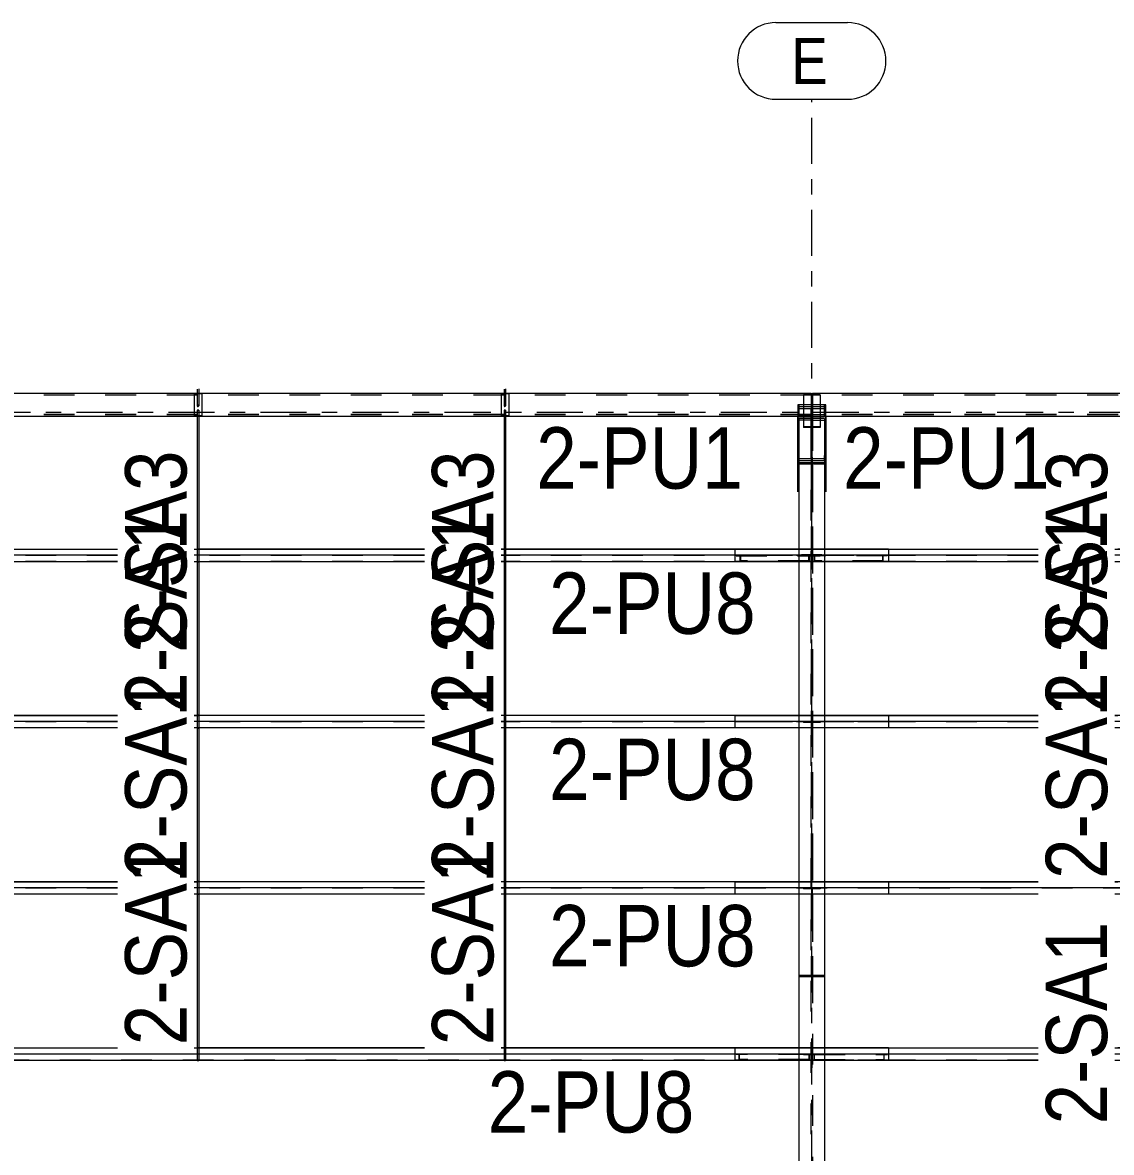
# Model space of a CAD drawing. Header units: millimetres. Extents: x -56 to 1115, y -311 to 509.
# Drawn here: x 806.5 to 877.4, y 43.7 to 117.3 of the extents above; entities that cross this region are included whole.
import ezdxf

# ---------------------------------------------------------------- set-up
doc = ezdxf.new("R2010")
doc.units = ezdxf.units.MM
for name, pattern in [('XKITLINE00', [0]), ('XKITLINE02', [4, 2, -2]), ('XKITLINE03', [6, 3, -1, 1, -1])]:
    doc.linetypes.add(name, pattern=pattern)
for name, color, linetype, lineweight in [('Part', 2, 'Continuous', 0), ('PartMark', 7, 'Continuous', 0), ('S-grid', 1, 'Continuous', 0)]:
    doc.layers.add(name, color=color, linetype=linetype, lineweight=lineweight)
doc.styles.add('ARIAL', font='ARIAL.TTF')

# ---------------------------------------------------------------- blocks, each defined once
blk = doc.blocks.new('*A212')
at = {"layer": 'S-grid', "color": 1, "linetype": 'XKITLINE03', "lineweight": 0}
blk.add_line((755.99, 91.875), (918.95, 91.875), dxfattribs=at)
blk = doc.blocks.new('*A735')
at = {"layer": 'Part', "color": 2, "linetype": 'XKITLINE00', "lineweight": 0}
for p, q in [((792.917, 82.14), (792.917, 82.958)), ((792.917, 82.958), (812.667, 82.958)), ((812.667, 82.943), (792.917, 82.943)), ((812.667, 82.557), (792.917, 82.557)), ((812.667, 82.958), (812.667, 82.958)), ((812.667, 82.943), (812.667, 82.943)), ((812.667, 82.557), (812.667, 82.557)), ((817.667, 82.958), (817.867, 82.958)), ((817.867, 82.943), (817.667, 82.943)), ((832.667, 82.557), (817.667, 82.557)), ((832.667, 82.958), (817.966, 82.958)), ((832.667, 82.943), (817.966, 82.943)), ((832.667, 82.958), (832.667, 82.958)), ((832.667, 82.943), (832.667, 82.943)), ((832.667, 82.557), (832.667, 82.557)), ((837.867, 82.958), (837.667, 82.958)), ((837.867, 82.943), (837.667, 82.943)), ((862.917, 82.557), (837.667, 82.557)), ((862.917, 82.958), (837.966, 82.958)), ((862.917, 82.943), (837.966, 82.943)), ((862.917, 82.958), (862.917, 82.14)), ((812.667, 82.14), (792.917, 82.14)), ((812.667, 82.14), (812.667, 82.14)), ((832.667, 82.14), (817.667, 82.14)), ((832.667, 82.14), (832.667, 82.14)), ((862.917, 82.14), (837.667, 82.14))]:
    blk.add_line(p, q, dxfattribs=at)
at = {"layer": 'Part', "color": 7, "linetype": 'XKITLINE02', "lineweight": 0}
for p, q in [((812.667, 82.542), (792.917, 82.542)), ((812.667, 82.542), (812.667, 82.542)), ((832.667, 82.542), (817.667, 82.542)), ((817.966, 82.958), (817.867, 82.958)), ((817.966, 82.943), (817.867, 82.943)), ((832.667, 82.542), (832.667, 82.542)), ((862.917, 82.542), (837.667, 82.542)), ((837.966, 82.958), (837.867, 82.958)), ((837.966, 82.943), (837.867, 82.943)), ((812.667, 82.155), (792.917, 82.155)), ((812.667, 82.155), (812.667, 82.155)), ((832.667, 82.155), (817.667, 82.155)), ((832.667, 82.155), (832.667, 82.155)), ((862.917, 82.155), (837.667, 82.155))]:
    blk.add_line(p, q, dxfattribs=at)
blk = doc.blocks.new('*A736')
at = {"layer": 'Part', "color": 2, "linetype": 'XKITLINE00', "lineweight": 0}
for p, q in [((792.917, 71.307), (792.917, 72.125)), ((792.917, 72.125), (812.667, 72.125)), ((812.667, 72.11), (792.917, 72.11)), ((812.667, 71.723), (792.917, 71.723)), ((817.667, 72.125), (817.667, 72.125)), ((817.667, 72.125), (817.867, 72.125)), ((817.867, 72.11), (817.667, 72.11)), ((817.667, 72.11), (817.667, 72.11)), ((832.667, 71.723), (817.667, 71.723)), ((832.667, 72.125), (817.966, 72.125)), ((832.667, 72.11), (817.966, 72.11)), ((837.867, 72.125), (837.667, 72.125)), ((837.667, 72.125), (837.667, 72.125)), ((837.867, 72.11), (837.667, 72.11)), ((837.667, 72.11), (837.667, 72.11)), ((862.917, 71.723), (837.667, 71.723)), ((862.917, 72.125), (837.966, 72.125)), ((862.917, 72.11), (837.966, 72.11)), ((862.917, 72.125), (862.917, 71.307)), ((812.667, 71.307), (792.917, 71.307)), ((832.667, 71.307), (817.667, 71.307)), ((862.917, 71.307), (837.667, 71.307))]:
    blk.add_line(p, q, dxfattribs=at)
at = {"layer": 'Part', "color": 7, "linetype": 'XKITLINE02', "lineweight": 0}
for p, q in [((812.667, 71.708), (792.917, 71.708)), ((832.667, 71.708), (817.667, 71.708)), ((817.966, 72.125), (817.867, 72.125)), ((817.966, 72.11), (817.867, 72.11)), ((862.917, 71.708), (837.667, 71.708)), ((837.966, 72.125), (837.867, 72.125)), ((837.966, 72.11), (837.867, 72.11)), ((812.667, 71.322), (792.917, 71.322)), ((832.667, 71.322), (817.667, 71.322)), ((862.917, 71.322), (837.667, 71.322))]:
    blk.add_line(p, q, dxfattribs=at)
blk = doc.blocks.new('*A737')
at = {"layer": 'Part', "color": 2, "linetype": 'XKITLINE00', "lineweight": 0}
for p, q in [((792.917, 49.64), (792.917, 50.458)), ((792.917, 50.458), (812.667, 50.458)), ((812.667, 50.443), (792.917, 50.443)), ((817.667, 50.458), (817.867, 50.458)), ((817.867, 50.443), (817.667, 50.443)), ((832.667, 50.458), (817.966, 50.458)), ((832.667, 50.443), (817.966, 50.443)), ((837.867, 50.458), (837.667, 50.458)), ((837.867, 50.443), (837.667, 50.443)), ((862.917, 50.458), (837.966, 50.458)), ((862.917, 50.443), (837.966, 50.443)), ((862.917, 50.458), (862.917, 49.64)), ((862.917, 50.057), (792.917, 50.057)), ((862.917, 49.64), (792.917, 49.64))]:
    blk.add_line(p, q, dxfattribs=at)
at = {"layer": 'Part', "color": 7, "linetype": 'XKITLINE02', "lineweight": 0}
for p, q in [((817.966, 50.458), (817.867, 50.458)), ((817.966, 50.443), (817.867, 50.443)), ((837.966, 50.458), (837.867, 50.458)), ((837.966, 50.443), (837.867, 50.443)), ((862.917, 50.042), (792.917, 50.042)), ((862.917, 49.655), (792.917, 49.655))]:
    blk.add_line(p, q, dxfattribs=at)
blk = doc.blocks.new('*A738')
at = {"layer": 'Part', "color": 2, "linetype": 'XKITLINE00', "lineweight": 0}
for p, q in [((792.917, 60.473), (792.917, 61.292)), ((792.917, 61.292), (812.667, 61.292)), ((812.667, 61.277), (792.917, 61.277)), ((812.667, 61.292), (812.667, 61.292)), ((812.667, 61.277), (812.667, 61.277)), ((817.667, 61.292), (817.867, 61.292)), ((817.867, 61.277), (817.667, 61.277)), ((832.667, 61.292), (817.966, 61.292)), ((832.667, 61.277), (817.966, 61.277)), ((832.667, 61.292), (832.667, 61.292)), ((832.667, 61.277), (832.667, 61.277)), ((837.867, 61.292), (837.667, 61.292)), ((837.867, 61.277), (837.667, 61.277)), ((862.917, 61.292), (837.966, 61.292)), ((862.917, 61.277), (837.966, 61.277)), ((862.917, 61.292), (862.917, 60.473)), ((812.667, 60.89), (792.917, 60.89)), ((812.667, 60.473), (792.917, 60.473)), ((832.667, 60.89), (817.667, 60.89)), ((832.667, 60.473), (817.667, 60.473)), ((862.917, 60.89), (837.667, 60.89)), ((862.917, 60.473), (837.667, 60.473))]:
    blk.add_line(p, q, dxfattribs=at)
at = {"layer": 'Part', "color": 7, "linetype": 'XKITLINE02', "lineweight": 0}
for p, q in [((817.966, 61.292), (817.867, 61.292)), ((817.966, 61.277), (817.867, 61.277)), ((837.966, 61.292), (837.867, 61.292)), ((837.966, 61.277), (837.867, 61.277)), ((812.667, 60.875), (792.917, 60.875)), ((812.667, 60.488), (792.917, 60.488)), ((832.667, 60.875), (817.667, 60.875)), ((832.667, 60.488), (817.667, 60.488)), ((862.917, 60.875), (837.667, 60.875)), ((862.917, 60.488), (837.667, 60.488))]:
    blk.add_line(p, q, dxfattribs=at)
blk = doc.blocks.new('*A739')
at = {"layer": 'Part', "color": 2, "linetype": 'XKITLINE00', "lineweight": 0}
for p, q in [((797.958, 93.117), (797.958, 93.017)), ((797.958, 93.117), (857.875, 93.117)), ((857.875, 93.117), (857.875, 93.017)), ((857.375, 91.601), (798.458, 91.601))]:
    blk.add_line(p, q, dxfattribs=at)
at = {"layer": 'Part', "color": 7, "linetype": 'XKITLINE02', "lineweight": 0}
for p, q in [((857.875, 93.102), (797.958, 93.102)), ((797.958, 93.017), (797.958, 91.601)), ((857.875, 92.992), (797.958, 92.992)), ((857.875, 93.017), (857.875, 91.601)), ((857.875, 91.726), (797.958, 91.726)), ((857.875, 91.616), (797.958, 91.616)), ((798.458, 91.601), (797.958, 91.601)), ((857.875, 91.601), (857.375, 91.601))]:
    blk.add_line(p, q, dxfattribs=at)
blk = doc.blocks.new('*A746')
at = {"layer": 'Part', "color": 7, "linetype": 'XKITLINE02', "lineweight": 0}
for p, q in [((857.083, 92.314), (857.083, 91.606)), ((857.883, 92.206), (857.883, 88.842)), ((857.95, 88.842), (857.95, 92.206)), ((858.75, 91.606), (858.75, 92.314)), ((858.75, 91.702), (857.083, 91.702)), ((857.083, 91.606), (857.883, 91.606)), ((857.95, 91.606), (858.75, 91.606)), ((857.083, 88.746), (857.083, 89.072)), ((857.883, 88.842), (857.083, 88.842)), ((857.083, 88.746), (858.75, 88.746)), ((858.75, 88.842), (857.95, 88.842)), ((858.75, 88.746), (858.75, 89.072))]:
    blk.add_line(p, q, dxfattribs=at)
blk = doc.blocks.new('*A747')
at = {"layer": 'Part', "color": 2, "linetype": 'XKITLINE00', "lineweight": 0}
for p, q in [((857.083, 91.465), (857.083, 82.958)), ((857.375, 91.465), (857.083, 91.465)), ((858.75, 91.465), (858.458, 91.465)), ((858.75, 91.465), (858.75, 82.958)), ((857.083, 82.14), (857.083, 72.125)), ((858.75, 82.14), (858.75, 72.125)), ((857.083, 71.307), (857.083, 61.292)), ((858.75, 71.307), (858.75, 61.292)), ((857.083, 60.473), (857.083, 50.458)), ((858.75, 60.473), (858.75, 50.458)), ((857.083, 49.64), (857.083, 16.833)), ((858.75, 49.64), (858.75, 16.833))]:
    blk.add_line(p, q, dxfattribs=at)
at = {"layer": 'Part', "color": 7, "linetype": 'XKITLINE02', "lineweight": 0}
for p, q in [((857.879, 91.373), (857.083, 91.373)), ((858.458, 91.465), (857.375, 91.465)), ((857.879, 16.833), (857.879, 91.373)), ((857.954, 91.373), (857.954, 16.833)), ((857.954, 91.373), (858.75, 91.373)), ((857.083, 88.601), (857.879, 88.601)), ((857.083, 88.509), (858.75, 88.509)), ((857.954, 88.601), (858.75, 88.601)), ((857.083, 82.958), (857.083, 82.14)), ((858.75, 82.958), (858.75, 82.14)), ((857.083, 72.125), (857.083, 71.307)), ((858.75, 72.125), (858.75, 71.307)), ((857.083, 61.292), (857.083, 60.473)), ((858.75, 61.292), (858.75, 60.473)), ((857.083, 50.458), (857.083, 49.64)), ((858.75, 50.458), (858.75, 49.64))]:
    blk.add_line(p, q, dxfattribs=at)
blk = doc.blocks.new('*A748')
at = {"layer": 'Part', "color": 7, "linetype": 'XKITLINE02', "lineweight": 0}
for p, q in [((857.879, 88.432), (857.954, 88.434)), ((857.879, 88.432), (857.879, 55.175)), ((857.879, 88.386), (857.954, 88.386)), ((857.954, 88.434), (857.954, 55.175)), ((857.083, 79.308), (857.083, 55.164)), ((858.75, 79.308), (858.75, 55.164)), ((858.75, 55.175), (857.083, 55.175)), ((857.083, 55.164), (858.75, 55.164))]:
    blk.add_line(p, q, dxfattribs=at)
blk = doc.blocks.new('*A750')
at = {"layer": 'Part', "color": 7, "linetype": 'XKITLINE02', "lineweight": 0}
for p, q in [((857.95, 50.083), (858.575, 50.083)), ((857.95, 50.042), (857.95, 50.083)), ((858.075, 50.042), (858.075, 50.083)), ((858.575, 50.083), (858.575, 50.042)), ((858.575, 50.042), (857.95, 50.042))]:
    blk.add_line(p, q, dxfattribs=at)
blk = doc.blocks.new('*A751')
at = {"layer": 'Part', "color": 7, "linetype": 'XKITLINE02', "lineweight": 0}
for p, q in [((857.258, 50.042), (857.258, 50.083)), ((857.258, 50.083), (857.883, 50.083)), ((857.758, 50.042), (857.758, 50.083)), ((857.883, 50.083), (857.883, 50.042)), ((857.883, 50.042), (857.258, 50.042))]:
    blk.add_line(p, q, dxfattribs=at)
blk = doc.blocks.new('*A756')
at = {"layer": 'Part', "color": 2, "linetype": 'XKITLINE00', "lineweight": 0}
for p, q in [((837.867, 93.387), (837.867, 93.117)), ((837.966, 93.398), (837.966, 93.117)), ((837.878, 92.331), (837.877, 92.329)), ((837.911, 92.349), (837.878, 92.331)), ((837.948, 92.339), (837.911, 92.349)), ((837.953, 92.329), (837.948, 92.339))]:
    blk.add_line(p, q, dxfattribs=at)
at = {"layer": 'Part', "color": 7, "linetype": 'XKITLINE02', "lineweight": 0}
for p, q in [((837.867, 93.117), (837.867, 92.295)), ((837.966, 93.117), (837.966, 92.305)), ((837.877, 92.329), (837.867, 92.295)), ((837.867, 92.295), (837.885, 92.261)), ((837.885, 92.261), (837.922, 92.251)), ((837.922, 92.251), (837.956, 92.269)), ((837.966, 92.305), (837.953, 92.329)), ((837.956, 92.269), (837.966, 92.305))]:
    blk.add_line(p, q, dxfattribs=at)
blk = doc.blocks.new('*A757')
at = {"layer": 'Part', "color": 2, "linetype": 'XKITLINE00', "lineweight": 0}
for p, q in [((817.867, 93.387), (817.867, 93.117)), ((817.966, 93.398), (817.966, 93.117)), ((817.878, 92.331), (817.877, 92.329)), ((817.911, 92.349), (817.878, 92.331)), ((817.948, 92.339), (817.911, 92.349)), ((817.953, 92.329), (817.948, 92.339))]:
    blk.add_line(p, q, dxfattribs=at)
at = {"layer": 'Part', "color": 7, "linetype": 'XKITLINE02', "lineweight": 0}
for p, q in [((817.867, 93.117), (817.867, 92.295)), ((817.966, 93.117), (817.966, 92.305)), ((817.877, 92.329), (817.867, 92.295)), ((817.867, 92.295), (817.885, 92.261)), ((817.885, 92.261), (817.922, 92.251)), ((817.922, 92.251), (817.956, 92.269)), ((817.966, 92.305), (817.953, 92.329)), ((817.956, 92.269), (817.966, 92.305))]:
    blk.add_line(p, q, dxfattribs=at)
blk = doc.blocks.new('*A758')
at = {"layer": 'Part', "color": 7, "linetype": 'XKITLINE02', "lineweight": 0}
for p, q in [((857.883, 88.963), (857.883, 87.127)), ((857.95, 88.759), (857.883, 88.759)), ((857.883, 88.67), (857.95, 88.67)), ((857.95, 88.963), (857.95, 87.127))]:
    blk.add_line(p, q, dxfattribs=at)
blk = doc.blocks.new('*A759')
at = {"layer": 'Part', "color": 7, "linetype": 'XKITLINE02', "lineweight": 0}
for p, q in [((862.837, 82.542), (858.096, 82.542)), ((858.096, 82.208), (858.096, 82.542)), ((858.11, 82.208), (858.11, 82.525)), ((862.837, 82.525), (858.11, 82.525)), ((862.559, 82.208), (862.559, 82.542)), ((862.573, 82.208), (862.573, 82.525)), ((862.837, 82.542), (862.837, 82.525)), ((862.573, 82.208), (858.096, 82.208))]:
    blk.add_line(p, q, dxfattribs=at)
blk = doc.blocks.new('*A760')
at = {"layer": 'Part', "color": 7, "linetype": 'XKITLINE02', "lineweight": 0}
for p, q in [((852.996, 82.542), (857.737, 82.542)), ((852.996, 82.542), (852.996, 82.525)), ((852.996, 82.525), (857.723, 82.525)), ((853.26, 82.208), (853.26, 82.525)), ((853.274, 82.542), (853.274, 82.208)), ((857.723, 82.208), (857.723, 82.525)), ((857.737, 82.542), (857.737, 82.208)), ((857.737, 82.208), (853.26, 82.208))]:
    blk.add_line(p, q, dxfattribs=at)
blk = doc.blocks.new('*A761')
at = {"layer": 'Part', "color": 7, "linetype": 'XKITLINE02', "lineweight": 0}
for p, q in [((857, 92.368), (857, 86.914)), ((858.833, 92.368), (857, 92.368)), ((858.833, 92.237), (857, 92.237)), ((858.833, 86.914), (858.833, 92.368))]:
    blk.add_line(p, q, dxfattribs=at)
blk = doc.blocks.new('*A762')
at = {"layer": 'Part', "color": 7, "linetype": 'XKITLINE02', "lineweight": 0}
for p, q in [((857, 92.237), (857, 91.601)), ((858.833, 92.237), (857, 92.237)), ((858.833, 92.106), (857, 92.106)), ((858.833, 91.601), (858.833, 92.237))]:
    blk.add_line(p, q, dxfattribs=at)
at = {"layer": 'Part', "color": 2, "linetype": 'XKITLINE00', "lineweight": 0}
for p, q in [((857, 86.702), (857, 91.601)), ((858.833, 91.601), (858.833, 86.702))]:
    blk.add_line(p, q, dxfattribs=at)
blk = doc.blocks.new('*A763')
at = {"layer": 'Part', "color": 7, "linetype": 'XKITLINE02', "lineweight": 0}
for p, q in [((857.95, 82.583), (857.95, 82.542)), ((858.575, 82.583), (857.95, 82.583)), ((857.95, 82.542), (858.575, 82.542)), ((858.575, 82.542), (858.575, 82.583))]:
    blk.add_line(p, q, dxfattribs=at)
blk = doc.blocks.new('*A764')
at = {"layer": 'Part', "color": 7, "linetype": 'XKITLINE02', "lineweight": 0}
for p, q in [((857.883, 82.583), (857.258, 82.583)), ((857.258, 82.542), (857.258, 82.583)), ((857.883, 82.542), (857.258, 82.542)), ((857.883, 82.542), (857.883, 82.583))]:
    blk.add_line(p, q, dxfattribs=at)
blk = doc.blocks.new('*A1022')
at = {"layer": 'Part', "color": 2, "linetype": 'XKITLINE00', "lineweight": 0}
for p, q in [((817.885, 61.301), (817.867, 61.299)), ((817.867, 61.299), (817.867, 60.89)), ((817.867, 61.299), (817.878, 61.296)), ((817.878, 61.296), (817.911, 61.295)), ((817.922, 61.302), (817.885, 61.301)), ((817.911, 61.295), (817.948, 61.295)), ((817.956, 61.3), (817.922, 61.302)), ((817.948, 61.295), (817.966, 61.298)), ((817.966, 61.298), (817.956, 61.3)), ((817.966, 61.298), (817.966, 60.89)), ((817.867, 60.473), (817.867, 50.057)), ((817.966, 60.473), (817.966, 50.057)), ((817.867, 49.634), (817.867, 49.64)), ((817.878, 49.631), (817.867, 49.634)), ((817.911, 49.63), (817.878, 49.631)), ((817.948, 49.631), (817.911, 49.63)), ((817.966, 49.633), (817.948, 49.631)), ((817.966, 49.633), (817.966, 49.64))]:
    blk.add_line(p, q, dxfattribs=at)
at = {"layer": 'Part', "color": 7, "linetype": 'XKITLINE02', "lineweight": 0}
for p, q in [((817.867, 60.89), (817.867, 60.473)), ((817.966, 60.89), (817.966, 60.473)), ((817.867, 50.057), (817.867, 49.64)), ((817.867, 49.634), (817.885, 49.636)), ((817.885, 49.636), (817.922, 49.637)), ((817.922, 49.637), (817.956, 49.636)), ((817.956, 49.636), (817.966, 49.633)), ((817.966, 50.057), (817.966, 49.64))]:
    blk.add_line(p, q, dxfattribs=at)
blk = doc.blocks.new('*A1023')
at = {"layer": 'Part', "color": 2, "linetype": 'XKITLINE00', "lineweight": 0}
for p, q in [((817.885, 72.134), (817.867, 72.132)), ((817.867, 72.132), (817.867, 71.723)), ((817.867, 72.132), (817.878, 72.129)), ((817.878, 72.129), (817.911, 72.128)), ((817.922, 72.135), (817.885, 72.134)), ((817.911, 72.128), (817.948, 72.129)), ((817.956, 72.134), (817.922, 72.135)), ((817.948, 72.129), (817.966, 72.131)), ((817.966, 72.131), (817.956, 72.134)), ((817.966, 72.131), (817.966, 71.723)), ((817.867, 71.307), (817.867, 61.299)), ((817.966, 71.307), (817.966, 61.298))]:
    blk.add_line(p, q, dxfattribs=at)
at = {"layer": 'Part', "color": 7, "linetype": 'XKITLINE02', "lineweight": 0}
for p, q in [((817.867, 71.723), (817.867, 71.307)), ((817.966, 71.723), (817.966, 71.307)), ((817.867, 61.299), (817.867, 60.467)), ((817.966, 61.298), (817.966, 60.466)), ((817.867, 60.467), (817.885, 60.47)), ((817.878, 60.465), (817.867, 60.467)), ((817.911, 60.463), (817.878, 60.465)), ((817.885, 60.47), (817.922, 60.47)), ((817.948, 60.464), (817.911, 60.463)), ((817.922, 60.47), (817.956, 60.469)), ((817.966, 60.466), (817.948, 60.464)), ((817.956, 60.469), (817.966, 60.466))]:
    blk.add_line(p, q, dxfattribs=at)
blk = doc.blocks.new('*A1024')
at = {"layer": 'Part', "color": 2, "linetype": 'XKITLINE00', "lineweight": 0}
for p, q in [((817.885, 82.968), (817.867, 82.965)), ((817.867, 82.965), (817.867, 82.557)), ((817.867, 82.965), (817.878, 82.963)), ((817.878, 82.963), (817.911, 82.961)), ((817.922, 82.968), (817.885, 82.968)), ((817.911, 82.961), (817.948, 82.962)), ((817.956, 82.967), (817.922, 82.968)), ((817.948, 82.962), (817.966, 82.964)), ((817.966, 82.964), (817.956, 82.967)), ((817.966, 82.964), (817.966, 82.557)), ((817.867, 82.14), (817.867, 72.132)), ((817.966, 82.14), (817.966, 72.131))]:
    blk.add_line(p, q, dxfattribs=at)
at = {"layer": 'Part', "color": 7, "linetype": 'XKITLINE02', "lineweight": 0}
for p, q in [((817.867, 82.557), (817.867, 82.14)), ((817.966, 82.557), (817.966, 82.14)), ((817.867, 72.132), (817.867, 71.301)), ((817.966, 72.131), (817.966, 71.3)), ((817.867, 71.301), (817.885, 71.303)), ((817.878, 71.298), (817.867, 71.301)), ((817.911, 71.297), (817.878, 71.298)), ((817.885, 71.303), (817.922, 71.304)), ((817.948, 71.297), (817.911, 71.297)), ((817.922, 71.304), (817.956, 71.302)), ((817.966, 71.3), (817.948, 71.297)), ((817.956, 71.302), (817.966, 71.3))]:
    blk.add_line(p, q, dxfattribs=at)
blk = doc.blocks.new('*A1025')
at = {"layer": 'Part', "color": 7, "linetype": 'XKITLINE02', "lineweight": 0}
for p, q in [((817.885, 92.019), (817.867, 92.016)), ((817.867, 92.016), (817.867, 91.601)), ((817.867, 92.016), (817.878, 92.012)), ((817.878, 92.012), (817.911, 92.01)), ((817.922, 92.02), (817.885, 92.019)), ((817.911, 92.01), (817.948, 92.011)), ((817.956, 92.018), (817.922, 92.02)), ((817.948, 92.011), (817.966, 92.015)), ((817.966, 92.015), (817.956, 92.018)), ((817.966, 92.015), (817.966, 91.601)), ((817.867, 82.965), (817.867, 82.135)), ((817.966, 82.964), (817.966, 82.134)), ((817.867, 82.135), (817.885, 82.139)), ((817.878, 82.131), (817.867, 82.135)), ((817.911, 82.13), (817.878, 82.131)), ((817.885, 82.139), (817.922, 82.14)), ((817.948, 82.131), (817.911, 82.13)), ((817.922, 82.14), (817.956, 82.138)), ((817.966, 82.134), (817.948, 82.131)), ((817.956, 82.138), (817.966, 82.134))]:
    blk.add_line(p, q, dxfattribs=at)
at = {"layer": 'Part', "color": 2, "linetype": 'XKITLINE00', "lineweight": 0}
for p, q in [((817.867, 91.601), (817.867, 82.965)), ((817.966, 91.601), (817.966, 82.964))]:
    blk.add_line(p, q, dxfattribs=at)
blk = doc.blocks.new('*A1026')
at = {"layer": 'Part', "color": 7, "linetype": 'XKITLINE02', "lineweight": 0}
for p, q in [((818.167, 93.076), (817.667, 93.076)), ((817.667, 93.076), (817.667, 91.642)), ((818.167, 93.076), (818.167, 91.642)), ((818.167, 91.642), (817.667, 91.642))]:
    blk.add_line(p, q, dxfattribs=at)
blk = doc.blocks.new('*A1091')
at = {"layer": 'S-grid', "color": 1, "linetype": 'XKITLINE03', "lineweight": 0}
blk.add_line((857.917, -5.925), (857.917, 112.27), dxfattribs=at)
at = {"layer": 'S-grid', "color": 3, "style": 'ARIAL', "width": 0.85}
blk.add_text('E', height=3, dxfattribs=at).set_placement((856.582, 113.27))
blk = doc.blocks.new('*A1092')
at = {"layer": 'Part', "color": 2, "linetype": 'XKITLINE00', "lineweight": 0}
for p, q in [((852.917, 82.14), (852.917, 82.958)), ((852.917, 82.958), (872.667, 82.958)), ((872.667, 82.943), (852.917, 82.943)), ((872.667, 82.557), (852.917, 82.557)), ((872.667, 82.958), (872.667, 82.958)), ((872.667, 82.943), (872.667, 82.943)), ((872.667, 82.557), (872.667, 82.557)), ((877.667, 82.958), (877.867, 82.958)), ((877.867, 82.943), (877.667, 82.943)), ((892.667, 82.557), (877.667, 82.557)), ((892.667, 82.958), (877.966, 82.958)), ((892.667, 82.943), (877.966, 82.943)), ((892.667, 82.958), (892.667, 82.958)), ((892.667, 82.943), (892.667, 82.943)), ((892.667, 82.557), (892.667, 82.557)), ((897.867, 82.958), (897.667, 82.958)), ((897.867, 82.943), (897.667, 82.943)), ((922.917, 82.557), (897.667, 82.557)), ((922.917, 82.958), (897.966, 82.958)), ((922.917, 82.943), (897.966, 82.943)), ((922.917, 82.958), (922.917, 82.14)), ((872.667, 82.14), (852.917, 82.14)), ((872.667, 82.14), (872.667, 82.14)), ((892.667, 82.14), (877.667, 82.14)), ((892.667, 82.14), (892.667, 82.14)), ((922.917, 82.14), (897.667, 82.14))]:
    blk.add_line(p, q, dxfattribs=at)
at = {"layer": 'Part', "color": 7, "linetype": 'XKITLINE02', "lineweight": 0}
for p, q in [((872.667, 82.542), (852.917, 82.542)), ((872.667, 82.542), (872.667, 82.542)), ((892.667, 82.542), (877.667, 82.542)), ((877.966, 82.958), (877.867, 82.958)), ((877.966, 82.943), (877.867, 82.943)), ((892.667, 82.542), (892.667, 82.542)), ((922.917, 82.542), (897.667, 82.542)), ((897.966, 82.958), (897.867, 82.958)), ((897.966, 82.943), (897.867, 82.943)), ((872.667, 82.155), (852.917, 82.155)), ((872.667, 82.155), (872.667, 82.155)), ((892.667, 82.155), (877.667, 82.155)), ((892.667, 82.155), (892.667, 82.155)), ((922.917, 82.155), (897.667, 82.155))]:
    blk.add_line(p, q, dxfattribs=at)
blk = doc.blocks.new('*A1093')
at = {"layer": 'Part', "color": 2, "linetype": 'XKITLINE00', "lineweight": 0}
for p, q in [((852.917, 71.307), (852.917, 72.125)), ((852.917, 72.125), (872.667, 72.125)), ((872.667, 72.11), (852.917, 72.11)), ((872.667, 71.723), (852.917, 71.723)), ((877.667, 72.125), (877.667, 72.125)), ((877.667, 72.125), (877.867, 72.125)), ((877.867, 72.11), (877.667, 72.11)), ((877.667, 72.11), (877.667, 72.11)), ((892.667, 71.723), (877.667, 71.723)), ((892.667, 72.125), (877.966, 72.125)), ((892.667, 72.11), (877.966, 72.11)), ((897.867, 72.125), (897.667, 72.125)), ((897.667, 72.125), (897.667, 72.125)), ((897.867, 72.11), (897.667, 72.11)), ((897.667, 72.11), (897.667, 72.11)), ((922.917, 71.723), (897.667, 71.723)), ((922.917, 72.125), (897.966, 72.125)), ((922.917, 72.11), (897.966, 72.11)), ((922.917, 72.125), (922.917, 71.307)), ((872.667, 71.307), (852.917, 71.307)), ((892.667, 71.307), (877.667, 71.307)), ((922.917, 71.307), (897.667, 71.307))]:
    blk.add_line(p, q, dxfattribs=at)
at = {"layer": 'Part', "color": 7, "linetype": 'XKITLINE02', "lineweight": 0}
for p, q in [((872.667, 71.708), (852.917, 71.708)), ((892.667, 71.708), (877.667, 71.708)), ((877.966, 72.125), (877.867, 72.125)), ((877.966, 72.11), (877.867, 72.11)), ((922.917, 71.708), (897.667, 71.708)), ((897.966, 72.125), (897.867, 72.125)), ((897.966, 72.11), (897.867, 72.11)), ((872.667, 71.322), (852.917, 71.322)), ((892.667, 71.322), (877.667, 71.322)), ((922.917, 71.322), (897.667, 71.322))]:
    blk.add_line(p, q, dxfattribs=at)
blk = doc.blocks.new('*A1094')
at = {"layer": 'Part', "color": 2, "linetype": 'XKITLINE00', "lineweight": 0}
for p, q in [((852.917, 49.64), (852.917, 50.458)), ((852.917, 50.458), (872.667, 50.458)), ((872.667, 50.443), (852.917, 50.443)), ((877.667, 50.458), (877.867, 50.458)), ((877.867, 50.443), (877.667, 50.443)), ((892.667, 50.458), (877.966, 50.458)), ((892.667, 50.443), (877.966, 50.443)), ((897.867, 50.458), (897.667, 50.458)), ((897.867, 50.443), (897.667, 50.443)), ((922.917, 50.458), (897.966, 50.458)), ((922.917, 50.443), (897.966, 50.443)), ((922.917, 50.458), (922.917, 49.64)), ((872.667, 50.057), (852.917, 50.057)), ((872.667, 49.64), (852.917, 49.64)), ((892.667, 50.057), (877.667, 50.057)), ((892.667, 49.64), (877.667, 49.64)), ((922.917, 50.057), (897.667, 50.057)), ((922.917, 49.64), (897.667, 49.64))]:
    blk.add_line(p, q, dxfattribs=at)
at = {"layer": 'Part', "color": 7, "linetype": 'XKITLINE02', "lineweight": 0}
for p, q in [((877.966, 50.458), (877.867, 50.458)), ((877.966, 50.443), (877.867, 50.443)), ((897.966, 50.458), (897.867, 50.458)), ((897.966, 50.443), (897.867, 50.443)), ((872.667, 50.042), (852.917, 50.042)), ((872.667, 49.655), (852.917, 49.655)), ((892.667, 50.042), (877.667, 50.042)), ((892.667, 49.655), (877.667, 49.655)), ((922.917, 50.042), (897.667, 50.042)), ((922.917, 49.655), (897.667, 49.655))]:
    blk.add_line(p, q, dxfattribs=at)
blk = doc.blocks.new('*A1095')
at = {"layer": 'Part', "color": 2, "linetype": 'XKITLINE00', "lineweight": 0}
for p, q in [((852.917, 60.473), (852.917, 61.292)), ((852.917, 61.292), (872.667, 61.292)), ((872.667, 61.277), (852.917, 61.277)), ((877.667, 61.292), (877.867, 61.292)), ((877.867, 61.277), (877.667, 61.277)), ((892.667, 61.292), (877.966, 61.292)), ((892.667, 61.277), (877.966, 61.277)), ((897.867, 61.292), (897.667, 61.292)), ((897.867, 61.277), (897.667, 61.277)), ((922.917, 61.292), (897.966, 61.292)), ((922.917, 61.277), (897.966, 61.277)), ((922.917, 61.292), (922.917, 60.473)), ((922.917, 60.89), (852.917, 60.89)), ((872.667, 60.473), (852.917, 60.473)), ((892.667, 60.473), (877.667, 60.473)), ((922.917, 60.473), (897.667, 60.473))]:
    blk.add_line(p, q, dxfattribs=at)
at = {"layer": 'Part', "color": 7, "linetype": 'XKITLINE02', "lineweight": 0}
for p, q in [((877.966, 61.292), (877.867, 61.292)), ((877.966, 61.277), (877.867, 61.277)), ((897.966, 61.292), (897.867, 61.292)), ((897.966, 61.277), (897.867, 61.277)), ((922.917, 60.875), (852.917, 60.875)), ((872.667, 60.488), (852.917, 60.488)), ((892.667, 60.488), (877.667, 60.488)), ((922.917, 60.488), (897.667, 60.488))]:
    blk.add_line(p, q, dxfattribs=at)
blk = doc.blocks.new('*A1096')
at = {"layer": 'Part', "color": 2, "linetype": 'XKITLINE00', "lineweight": 0}
for p, q in [((837.885, 61.301), (837.867, 61.299)), ((837.867, 61.299), (837.867, 60.89)), ((837.867, 61.299), (837.878, 61.296)), ((837.878, 61.296), (837.911, 61.295)), ((837.922, 61.302), (837.885, 61.301)), ((837.911, 61.295), (837.948, 61.295)), ((837.956, 61.3), (837.922, 61.302)), ((837.948, 61.295), (837.966, 61.298)), ((837.966, 61.298), (837.956, 61.3)), ((837.966, 61.298), (837.966, 60.89)), ((837.867, 60.473), (837.867, 50.057)), ((837.966, 60.473), (837.966, 50.057)), ((837.867, 49.634), (837.867, 49.64)), ((837.878, 49.631), (837.867, 49.634)), ((837.911, 49.63), (837.878, 49.631)), ((837.948, 49.631), (837.911, 49.63)), ((837.966, 49.633), (837.948, 49.631)), ((837.966, 49.633), (837.966, 49.64))]:
    blk.add_line(p, q, dxfattribs=at)
at = {"layer": 'Part', "color": 7, "linetype": 'XKITLINE02', "lineweight": 0}
for p, q in [((837.867, 60.89), (837.867, 60.473)), ((837.966, 60.89), (837.966, 60.473)), ((837.867, 50.057), (837.867, 49.64)), ((837.867, 49.634), (837.885, 49.636)), ((837.885, 49.636), (837.922, 49.637)), ((837.922, 49.637), (837.956, 49.636)), ((837.956, 49.636), (837.966, 49.633)), ((837.966, 50.057), (837.966, 49.64))]:
    blk.add_line(p, q, dxfattribs=at)
blk = doc.blocks.new('*A1097')
at = {"layer": 'Part', "color": 7, "linetype": 'XKITLINE02', "lineweight": 0}
for p, q in [((857.896, 50), (857.896, 49.64)), ((857.896, 50), (857.938, 50)), ((857.896, 50), (857.938, 50)), ((857.938, 50), (857.938, 49.64))]:
    blk.add_line(p, q, dxfattribs=at)
at = {"layer": 'Part', "color": 2, "linetype": 'XKITLINE00', "lineweight": 0}
for p, q in [((857.896, 49.64), (857.896, 49.167)), ((857.938, 49.167), (857.938, 49.64)), ((857.896, 49.167), (857.938, 49.167))]:
    blk.add_line(p, q, dxfattribs=at)
blk = doc.blocks.new('*A1098')
at = {"layer": 'Part', "color": 7, "linetype": 'XKITLINE02', "lineweight": 0}
for p, q in [((858.458, 71.708), (857.375, 71.708)), ((857.375, 71.708), (857.375, 71.667)), ((858.458, 71.667), (857.375, 71.667)), ((858.458, 71.708), (858.458, 71.667))]:
    blk.add_line(p, q, dxfattribs=at)
blk = doc.blocks.new('*A1099')
at = {"layer": 'Part', "color": 7, "linetype": 'XKITLINE02', "lineweight": 0}
for p, q in [((857.896, 71.667), (857.896, 71.307)), ((857.896, 71.667), (857.938, 71.667)), ((857.896, 71.667), (857.938, 71.667)), ((857.938, 71.667), (857.938, 71.307))]:
    blk.add_line(p, q, dxfattribs=at)
at = {"layer": 'Part', "color": 2, "linetype": 'XKITLINE00', "lineweight": 0}
for p, q in [((857.896, 71.307), (857.896, 70.833)), ((857.896, 70.833), (857.938, 70.833)), ((857.938, 70.833), (857.938, 71.307))]:
    blk.add_line(p, q, dxfattribs=at)
blk = doc.blocks.new('*A1103')
at = {"layer": 'Part', "color": 7, "linetype": 'XKITLINE02', "lineweight": 0}
for p, q in [((857.896, 60.833), (857.896, 60.473)), ((857.896, 60.833), (857.938, 60.833)), ((857.896, 60.833), (857.938, 60.833)), ((857.938, 60.833), (857.938, 60.473))]:
    blk.add_line(p, q, dxfattribs=at)
at = {"layer": 'Part', "color": 2, "linetype": 'XKITLINE00', "lineweight": 0}
for p, q in [((857.896, 60.473), (857.896, 60)), ((857.938, 60), (857.938, 60.473)), ((857.896, 60), (857.938, 60))]:
    blk.add_line(p, q, dxfattribs=at)
blk = doc.blocks.new('*A1104')
at = {"layer": 'Part', "color": 7, "linetype": 'XKITLINE02', "lineweight": 0}
for p, q in [((858.458, 60.875), (857.375, 60.875)), ((857.375, 60.875), (857.375, 60.833)), ((858.458, 60.833), (857.375, 60.833)), ((858.458, 60.875), (858.458, 60.833))]:
    blk.add_line(p, q, dxfattribs=at)
blk = doc.blocks.new('*A1105')
at = {"layer": 'Part', "color": 7, "linetype": 'XKITLINE02', "lineweight": 0}
for p, q in [((857.954, 55.175), (858.704, 55.175)), ((857.954, 55.092), (857.954, 55.175)), ((858.704, 55.092), (857.954, 55.092)), ((858.079, 55.175), (858.079, 55.092)), ((858.704, 55.175), (858.704, 55.092))]:
    blk.add_line(p, q, dxfattribs=at)
blk = doc.blocks.new('*A1106')
at = {"layer": 'Part', "color": 7, "linetype": 'XKITLINE02', "lineweight": 0}
for p, q in [((857.129, 55.175), (857.879, 55.175)), ((857.129, 55.092), (857.129, 55.175)), ((857.879, 55.092), (857.129, 55.092)), ((857.754, 55.175), (857.754, 55.092)), ((857.879, 55.175), (857.879, 55.092))]:
    blk.add_line(p, q, dxfattribs=at)
blk = doc.blocks.new('*A1123')
at = {"layer": 'Part', "color": 7, "linetype": 'XKITLINE02', "lineweight": 0}
for p, q in [((837.885, 92.019), (837.867, 92.016)), ((837.867, 92.016), (837.867, 91.601)), ((837.867, 92.016), (837.878, 92.012)), ((837.878, 92.012), (837.911, 92.01)), ((837.922, 92.02), (837.885, 92.019)), ((837.911, 92.01), (837.948, 92.011)), ((837.956, 92.018), (837.922, 92.02)), ((837.948, 92.011), (837.966, 92.015)), ((837.966, 92.015), (837.956, 92.018)), ((837.966, 92.015), (837.966, 91.601)), ((837.867, 82.965), (837.867, 82.135)), ((837.966, 82.964), (837.966, 82.134)), ((837.867, 82.135), (837.885, 82.139)), ((837.878, 82.131), (837.867, 82.135)), ((837.911, 82.13), (837.878, 82.131)), ((837.885, 82.139), (837.922, 82.14)), ((837.948, 82.131), (837.911, 82.13)), ((837.922, 82.14), (837.956, 82.138)), ((837.966, 82.134), (837.948, 82.131)), ((837.956, 82.138), (837.966, 82.134))]:
    blk.add_line(p, q, dxfattribs=at)
at = {"layer": 'Part', "color": 2, "linetype": 'XKITLINE00', "lineweight": 0}
for p, q in [((837.867, 91.601), (837.867, 82.965)), ((837.966, 91.601), (837.966, 82.964))]:
    blk.add_line(p, q, dxfattribs=at)
blk = doc.blocks.new('*A1124')
at = {"layer": 'Part', "color": 7, "linetype": 'XKITLINE02', "lineweight": 0}
for p, q in [((838.167, 93.076), (837.667, 93.076)), ((837.667, 93.076), (837.667, 91.642)), ((838.167, 93.076), (838.167, 91.642)), ((838.167, 91.642), (837.667, 91.642))]:
    blk.add_line(p, q, dxfattribs=at)
blk = doc.blocks.new('*A1125')
at = {"layer": 'Part', "color": 7, "linetype": 'XKITLINE02', "lineweight": 0}
for p, q in [((858.458, 82.542), (857.375, 82.542)), ((857.375, 82.542), (857.375, 82.5)), ((858.458, 82.5), (857.375, 82.5)), ((858.458, 82.542), (858.458, 82.5))]:
    blk.add_line(p, q, dxfattribs=at)
blk = doc.blocks.new('*A1126')
at = {"layer": 'Part', "color": 7, "linetype": 'XKITLINE02', "lineweight": 0}
for p, q in [((857.896, 82.5), (857.896, 82.14)), ((857.896, 82.5), (857.938, 82.5)), ((857.896, 82.5), (857.938, 82.5)), ((857.938, 82.5), (857.938, 82.14))]:
    blk.add_line(p, q, dxfattribs=at)
at = {"layer": 'Part', "color": 2, "linetype": 'XKITLINE00', "lineweight": 0}
for p, q in [((857.896, 82.14), (857.896, 81.667)), ((857.938, 81.667), (857.938, 82.14)), ((857.896, 81.667), (857.938, 81.667))]:
    blk.add_line(p, q, dxfattribs=at)
blk = doc.blocks.new('*A1127')
at = {"layer": 'Part', "color": 7, "linetype": 'XKITLINE02', "lineweight": 0}
for p, q in [((857.958, 92.106), (857.875, 92.106)), ((857.875, 92.106), (857.875, 91.542)), ((857.875, 90.934), (857.875, 92.106)), ((857.958, 91.542), (857.958, 92.106)), ((857.958, 92.106), (857.958, 90.934)), ((857.958, 91.542), (857.875, 91.542)), ((857.875, 91.542), (857.875, 91.34)), ((857.958, 91.34), (857.875, 91.34)), ((857.875, 90.934), (857.875, 91.34)), ((857.958, 91.34), (857.958, 91.542)), ((857.958, 90.934), (857.958, 91.34)), ((857.958, 90.934), (857.875, 90.934)), ((857.958, 90.934), (857.875, 90.934)), ((857.875, 90.934), (857.875, 90.934)), ((857.958, 90.934), (857.958, 90.934))]:
    blk.add_line(p, q, dxfattribs=at)
blk = doc.blocks.new('*A1128')
at = {"layer": 'Part', "color": 2, "linetype": 'XKITLINE00', "lineweight": 0}
for p, q in [((857.375, 93.017), (858.458, 93.017)), ((857.375, 93.017), (857.375, 90.934)), ((858.458, 93.017), (858.458, 90.934)), ((858.458, 90.934), (857.375, 90.934))]:
    blk.add_line(p, q, dxfattribs=at)
at = {"layer": 'Part', "color": 7, "linetype": 'XKITLINE02', "lineweight": 0}
for p, q in [((858.458, 93.017), (857.375, 93.017)), ((857.375, 90.934), (858.458, 90.934))]:
    blk.add_line(p, q, dxfattribs=at)
blk = doc.blocks.new('*A1129')
at = {"layer": 'Part', "color": 2, "linetype": 'XKITLINE00', "lineweight": 0}
for p, q in [((858.458, 90.934), (857.375, 90.934)), ((857.375, 90.934), (857.375, 90.892)), ((858.458, 90.892), (857.375, 90.892)), ((858.458, 90.934), (858.458, 90.892))]:
    blk.add_line(p, q, dxfattribs=at)
blk = doc.blocks.new('*A1132')
at = {"layer": 'Part', "color": 7, "linetype": 'XKITLINE02', "lineweight": 0}
for p, q in [((857.875, 92.368), (857.875, 91.715)), ((857.958, 92.368), (857.875, 92.368)), ((857.958, 91.715), (857.958, 92.368)), ((857.958, 91.833), (857.875, 91.833)), ((857.875, 91.78), (857.958, 91.78)), ((857.875, 91.715), (857.958, 91.715))]:
    blk.add_line(p, q, dxfattribs=at)
blk = doc.blocks.new('*A1133')
at = {"layer": 'Part', "color": 2, "linetype": 'XKITLINE00', "lineweight": 0}
for p, q in [((857.958, 93.117), (857.958, 93.017)), ((857.958, 93.117), (917.875, 93.117)), ((917.875, 93.117), (917.875, 93.017)), ((917.375, 91.601), (858.458, 91.601))]:
    blk.add_line(p, q, dxfattribs=at)
at = {"layer": 'Part', "color": 7, "linetype": 'XKITLINE02', "lineweight": 0}
for p, q in [((917.875, 93.102), (857.958, 93.102)), ((857.958, 93.017), (857.958, 91.601)), ((917.875, 92.992), (857.958, 92.992)), ((917.875, 93.017), (917.875, 91.601)), ((917.875, 91.726), (857.958, 91.726)), ((917.875, 91.616), (857.958, 91.616)), ((858.458, 91.601), (857.958, 91.601)), ((917.875, 91.601), (917.375, 91.601))]:
    blk.add_line(p, q, dxfattribs=at)
blk = doc.blocks.new('*A1147')
at = {"layer": 'Part', "color": 7, "linetype": 'XKITLINE02', "lineweight": 0}
for p, q in [((862.85, 50.042), (858.083, 50.042)), ((858.083, 50.042), (858.083, 49.708)), ((858.083, 49.708), (862.641, 49.708)), ((858.094, 50.025), (862.85, 50.025)), ((858.094, 49.708), (858.094, 50.025)), ((858.303, 50.042), (858.303, 50.025)), ((862.631, 49.708), (862.631, 50.042)), ((862.641, 49.708), (862.641, 50.025)), ((862.85, 50.025), (862.85, 50.042))]:
    blk.add_line(p, q, dxfattribs=at)
blk = doc.blocks.new('*A1148')
at = {"layer": 'Part', "color": 7, "linetype": 'XKITLINE02', "lineweight": 0}
for p, q in [((858.458, 50.042), (857.375, 50.042)), ((857.375, 50.042), (857.375, 50)), ((858.458, 50), (857.375, 50)), ((858.458, 50.042), (858.458, 50))]:
    blk.add_line(p, q, dxfattribs=at)
blk = doc.blocks.new('*A1149')
at = {"layer": 'Part', "color": 7, "linetype": 'XKITLINE02', "lineweight": 0}
for p, q in [((857.75, 50.042), (852.983, 50.042)), ((852.983, 50.042), (852.983, 50.025)), ((857.739, 50.025), (852.983, 50.025)), ((853.192, 49.708), (853.192, 50.025)), ((857.75, 49.708), (853.192, 49.708)), ((853.203, 49.708), (853.203, 50.042)), ((857.531, 50.025), (857.531, 50.042)), ((857.739, 49.708), (857.739, 50.025)), ((857.75, 50.042), (857.75, 49.708))]:
    blk.add_line(p, q, dxfattribs=at)
blk = doc.blocks.new('*A1150')
at = {"layer": 'S-grid', "color": 1, "linetype": 'XKITLINE00', "lineweight": 0}
for p, q in [((855.582, 117.27), (860.251, 117.27)), ((855.582, 112.27), (860.251, 112.27))]:
    blk.add_line(p, q, dxfattribs=at)
for centre, start, end in [((855.582, 114.77), 90, 270), ((860.251, 114.77), 270, 90)]:
    blk.add_arc(centre, 2.5, start, end, dxfattribs=at)
blk = doc.blocks.new('*A1151')
at = {"layer": 'Part', "color": 2, "linetype": 'XKITLINE00', "lineweight": 0}
for p, q in [((837.885, 72.134), (837.867, 72.132)), ((837.867, 72.132), (837.867, 71.723)), ((837.867, 72.132), (837.878, 72.129)), ((837.878, 72.129), (837.911, 72.128)), ((837.922, 72.135), (837.885, 72.134)), ((837.911, 72.128), (837.948, 72.129)), ((837.956, 72.134), (837.922, 72.135)), ((837.948, 72.129), (837.966, 72.131)), ((837.966, 72.131), (837.956, 72.134)), ((837.966, 72.131), (837.966, 71.723)), ((837.867, 71.307), (837.867, 61.299)), ((837.966, 71.307), (837.966, 61.298))]:
    blk.add_line(p, q, dxfattribs=at)
at = {"layer": 'Part', "color": 7, "linetype": 'XKITLINE02', "lineweight": 0}
for p, q in [((837.867, 71.723), (837.867, 71.307)), ((837.966, 71.723), (837.966, 71.307)), ((837.867, 61.299), (837.867, 60.467)), ((837.966, 61.298), (837.966, 60.466)), ((837.867, 60.467), (837.885, 60.47)), ((837.878, 60.465), (837.867, 60.467)), ((837.911, 60.463), (837.878, 60.465)), ((837.885, 60.47), (837.922, 60.47)), ((837.948, 60.464), (837.911, 60.463)), ((837.922, 60.47), (837.956, 60.469)), ((837.966, 60.466), (837.948, 60.464)), ((837.956, 60.469), (837.966, 60.466))]:
    blk.add_line(p, q, dxfattribs=at)
blk = doc.blocks.new('*A1152')
at = {"layer": 'Part', "color": 2, "linetype": 'XKITLINE00', "lineweight": 0}
for p, q in [((837.885, 82.968), (837.867, 82.965)), ((837.867, 82.965), (837.867, 82.557)), ((837.867, 82.965), (837.878, 82.963)), ((837.878, 82.963), (837.911, 82.961)), ((837.922, 82.968), (837.885, 82.968)), ((837.911, 82.961), (837.948, 82.962)), ((837.956, 82.967), (837.922, 82.968)), ((837.948, 82.962), (837.966, 82.964)), ((837.966, 82.964), (837.956, 82.967)), ((837.966, 82.964), (837.966, 82.557)), ((837.867, 82.14), (837.867, 72.132)), ((837.966, 82.14), (837.966, 72.131))]:
    blk.add_line(p, q, dxfattribs=at)
at = {"layer": 'Part', "color": 7, "linetype": 'XKITLINE02', "lineweight": 0}
for p, q in [((837.867, 82.557), (837.867, 82.14)), ((837.966, 82.557), (837.966, 82.14)), ((837.867, 72.132), (837.867, 71.301)), ((837.966, 72.131), (837.966, 71.3)), ((837.867, 71.301), (837.885, 71.303)), ((837.878, 71.298), (837.867, 71.301)), ((837.911, 71.297), (837.878, 71.298)), ((837.885, 71.303), (837.922, 71.304)), ((837.948, 71.297), (837.911, 71.297)), ((837.922, 71.304), (837.956, 71.302)), ((837.966, 71.3), (837.948, 71.297)), ((837.956, 71.302), (837.966, 71.3))]:
    blk.add_line(p, q, dxfattribs=at)
blk = doc.blocks.new('*A2281')
at = {"layer": 'PartMark', "color": 3, "style": 'ARIAL', "width": 0.85}
blk.add_text('2-SA1', height=4, rotation=90.00021, dxfattribs=at).set_placement((817.167, 50.634))
blk = doc.blocks.new('*A2305')
at = {"layer": 'PartMark', "color": 3, "style": 'ARIAL', "width": 0.85}
blk.add_text('2-SA1', height=4, rotation=90.00021, dxfattribs=at).set_placement((817.167, 61.467))
blk = doc.blocks.new('*A2306')
at = {"layer": 'PartMark', "color": 3, "style": 'ARIAL', "width": 0.85}
blk.add_text('2-SA1', height=4, rotation=90.00021, dxfattribs=at).set_placement((817.167, 72.301))
blk = doc.blocks.new('*A2307')
at = {"layer": 'PartMark', "color": 3, "style": 'ARIAL', "width": 0.85}
blk.add_text('2-SA3', height=4, rotation=90.00021, dxfattribs=at).set_placement((817.167, 76.19))
blk = doc.blocks.new('*A2312')
at = {"layer": 'PartMark', "color": 3, "style": 'ARIAL', "width": 0.85}
blk.add_text('2-SA1', height=4, rotation=90.00021, dxfattribs=at).set_placement((837.167, 50.634))
blk = doc.blocks.new('*A2313')
at = {"layer": 'PartMark', "color": 3, "style": 'ARIAL', "width": 0.85}
blk.add_text('2-SA1', height=4, rotation=90.00021, dxfattribs=at).set_placement((877.167, 45.472))
blk = doc.blocks.new('*A2320')
at = {"layer": 'PartMark', "color": 3, "style": 'ARIAL', "width": 0.85}
blk.add_text('2-PU8', height=4, dxfattribs=at).set_placement((836.798, 44.94))
blk = doc.blocks.new('*A2322')
at = {"layer": 'PartMark', "color": 3, "style": 'ARIAL', "width": 0.85}
blk.add_text('2-PU8', height=4, dxfattribs=at).set_placement((840.798, 77.44))
blk = doc.blocks.new('*A2323')
at = {"layer": 'PartMark', "color": 3, "style": 'ARIAL', "width": 0.85}
blk.add_text('2-PU8', height=4, dxfattribs=at).set_placement((840.798, 66.607))
blk = doc.blocks.new('*A2324')
at = {"layer": 'PartMark', "color": 3, "style": 'ARIAL', "width": 0.85}
blk.add_text('2-PU8', height=4, dxfattribs=at).set_placement((840.798, 55.773))
blk = doc.blocks.new('*A2325')
at = {"layer": 'PartMark', "color": 3, "style": 'ARIAL', "width": 0.85}
blk.add_text('2-SA1', height=4, rotation=90.00021, dxfattribs=at).set_placement((837.167, 61.467))
blk = doc.blocks.new('*A2326')
at = {"layer": 'PartMark', "color": 3, "style": 'ARIAL', "width": 0.85}
blk.add_text('2-SA1', height=4, rotation=90.00021, dxfattribs=at).set_placement((837.167, 72.301))
blk = doc.blocks.new('*A2327')
at = {"layer": 'PartMark', "color": 3, "style": 'ARIAL', "width": 0.85}
blk.add_text('2-SA1', height=4, rotation=90.00021, dxfattribs=at).set_placement((877.167, 61.467))
blk = doc.blocks.new('*A2328')
at = {"layer": 'PartMark', "color": 3, "style": 'ARIAL', "width": 0.85}
blk.add_text('2-SA1', height=4, rotation=90.00021, dxfattribs=at).set_placement((877.167, 72.301))
blk = doc.blocks.new('*A2329')
at = {"layer": 'PartMark', "color": 3, "style": 'ARIAL', "width": 0.85}
blk.add_text('2-PU1', height=4, dxfattribs=at).set_placement((839.958, 86.901))
blk = doc.blocks.new('*A2330')
at = {"layer": 'PartMark', "color": 3, "style": 'ARIAL', "width": 0.85}
blk.add_text('2-SA3', height=4, rotation=90.00021, dxfattribs=at).set_placement((837.167, 76.19))
blk = doc.blocks.new('*A2331')
at = {"layer": 'PartMark', "color": 3, "style": 'ARIAL', "width": 0.85}
blk.add_text('2-SA3', height=4, rotation=90.00021, dxfattribs=at).set_placement((877.167, 76.19))
blk = doc.blocks.new('*A2332')
at = {"layer": 'PartMark', "color": 3, "style": 'ARIAL', "width": 0.85}
blk.add_text('2-PU1', height=4, dxfattribs=at).set_placement((859.958, 86.901))

msp = doc.modelspace()

# ---------------------------------------------------------------- block references
at = {"lineweight": 0}
for name in ['*A1150', '*A1091', '*A212', '*A739', '*A1026', '*A757', '*A1124', '*A756', '*A1128', '*A1133', '*A761', '*A762', '*A746', '*A1132', '*A1127', '*A1025', '*A1123', '*A747', '*A2329', '*A1129', '*A2332', '*A2307', '*A2330', '*A2331', '*A748', '*A758', '*A2306', '*A2326', '*A2328', '*A735', '*A1024', '*A1152', '*A1092', '*A760', '*A764', '*A1125', '*A1126', '*A763', '*A759', '*A2322', '*A2305', '*A2325', '*A2327', '*A736', '*A1023', '*A1151', '*A1093', '*A1098', '*A1099', '*A2323', '*A2281', '*A2312', '*A738', '*A1022', '*A1096', '*A1095', '*A1104', '*A1103', '*A2324', '*A2313', '*A1106', '*A1105', '*A737', '*A1094', '*A751', '*A750', '*A1149', '*A1148', '*A1097', '*A1147', '*A2320']:
    msp.add_blockref(name, (0, 0), dxfattribs=at)

doc.saveas('drawing.dxf')
